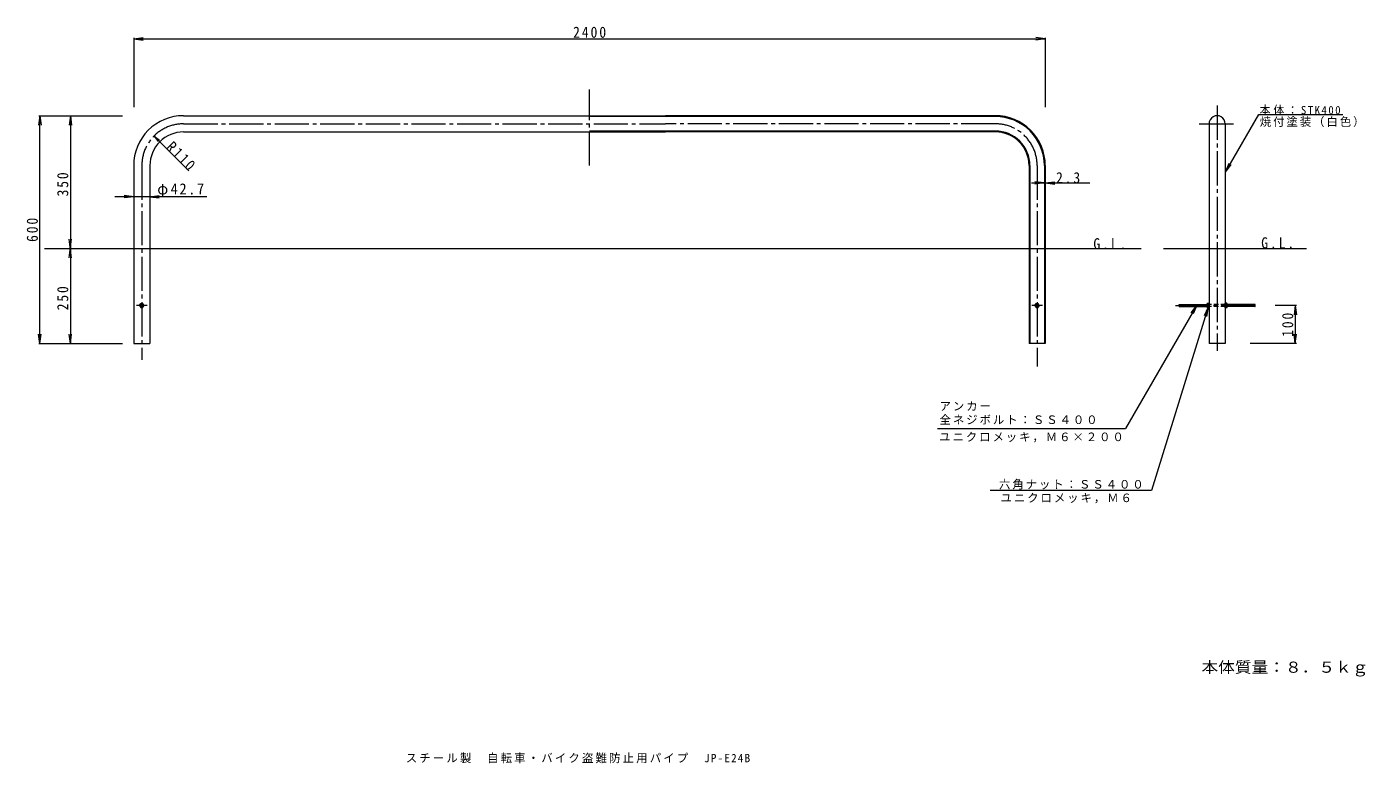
# Model space of a CAD drawing. Units: millimetres at full size, sheet at 1:10. Extents: x -1752 to 1772, y -1343 to 597.
import ezdxf
from ezdxf.enums import TextEntityAlignment as Align

# ---------------------------------------------------------------- set-up
doc = ezdxf.new("R2010")
doc.units = ezdxf.units.MM
doc.header["$LTSCALE"] = 10
for name, pattern in [('CHAIN2', [12, 9, -1, 1, -1]), ('DASHED1', [1.8, 1.2, -0.6]), ('DASHED2', [3, 2, -1])]:
    doc.linetypes.add(name, pattern=pattern)
for name, color, linetype, lineweight in [('A-0', 3, 'Continuous', 9), ('A-4', 7, 'Continuous', 9), ('A-5', 7, 'Continuous', 9), ('A-F', 7, 'Continuous', 9)]:
    doc.layers.add(name, color=color, linetype=linetype, lineweight=lineweight)
doc.layers.add('F-5', color=7, linetype='Continuous')
doc.styles.add('ＭＳ ゴシック', font='')
doc.styles.get('ＭＳ ゴシック').set_extended_font_data('MS Gothic')

msp = doc.modelspace()

# ---------------------------------------------------------------- linework, layer by layer
at = {"layer": 'A-0', "color": 4, "linetype": 'CHAIN2'}
for p, q in [((1382.36, 389.38), (1382.36, -256.39)), ((-1338.78, 341.53), (-70.13, 341.52)), ((798.52, 341.53), (-70.13, 341.52)), ((908.52, 231.53), (908.52, -298.07))]:
    msp.add_line(p, q, dxfattribs=at)
at = {"layer": 'A-0'}
for p, q in [((-1338.78, 362.88), (-70.13, 362.87)), ((798.52, 362.88), (-70.13, 362.87)), ((-1338.78, 320.18), (-70.13, 320.17)), ((798.52, 320.18), (-70.13, 320.17)), ((-1427.43, 231.53), (-1427.43, -237.13)), ((887.17, 231.53), (887.17, -237.12)), ((929.87, 231.53), (929.87, -237.12))]:
    msp.add_line(p, q, dxfattribs=at)
for centre, radius, start, end in [((-1338.78, 231.53), 131.35, 89.99974, 180), ((798.52, 231.53), 131.35, 0, 90.00026), ((1382.36, 341.53), 21.35, 0.0004, 180.0004), ((-1338.78, 231.53), 88.65, 89.99971, 180), ((798.52, 231.53), 88.65, 0, 90.00029)]:
    msp.add_arc(centre, radius, start, end, dxfattribs=at)
at = {"layer": 'A-0', "color": 4, "linetype": 'CHAIN2'}
for centre, start, end in [((-1338.78, 231.53), 89.99969, 180), ((798.52, 231.53), 0, 90.00031)]:
    msp.add_arc(centre, 110, start, end, dxfattribs=at)
at = {"layer": 'A-4'}
for p, q in [((-1717.19, 362.88), (-1720.46, 338.09)), ((-1720.19, 362.88), (-1636.91, 362.88)), ((-1717.19, -237.13), (-1717.19, 362.88)), ((-1717.19, 362.88), (-1713.93, 338.09)), ((-1717.19, -237.13), (-1720.46, -212.34)), ((-1720.19, -237.13), (-1636.91, -237.13)), ((-1717.19, -237.13), (-1713.93, -212.34))]:
    msp.add_line(p, q, dxfattribs=at)
at = {"layer": 'A-5'}
for p, q in [((-1470.13, 565.4), (-1445.35, 568.66)), ((-1470.13, 568.4), (-1470.13, 384.92)), ((-1470.13, 565.4), (-1445.35, 562.14)), ((-1470.13, 565.4), (929.87, 565.4)), ((929.87, 565.4), (905.08, 568.66)), ((929.87, 565.4), (905.08, 562.14)), ((929.87, 568.4), (929.87, 384.92)), ((-1636.91, 362.88), (-1640.17, 338.09)), ((-1639.91, 362.88), (-1499.31, 362.88)), ((-1636.91, 362.88), (-1636.91, -237.13)), ((-1636.91, 362.88), (-1633.64, 338.09)), ((1404.5, 214.33), (1492.13, 366.1)), ((1492.13, 366.1), (1713.7, 366.1)), ((1404.5, 214.33), (1414.07, 237.43)), ((1404.5, 214.33), (1419.72, 234.16)), ((-1470.13, 202.15), (-1470.13, 146.38)), ((-1427.43, 202.15), (-1427.43, 146.38)), ((893.81, 185.74), (1047.6, 185.74)), ((927.57, 185.74), (902.78, 189.01)), ((927.57, 185.74), (902.78, 182.48)), ((927.57, 188.74), (927.57, 151.37)), ((929.87, 185.74), (954.65, 189.01)), ((929.87, 188.74), (929.87, 151.37)), ((929.87, 185.74), (954.65, 182.48)), ((-1277.53, 149.38), (-1520.13, 149.38)), ((-1470.13, 149.38), (-1494.92, 152.64)), ((-1470.13, 149.38), (-1494.92, 146.12)), ((-1427.43, 149.38), (-1402.65, 152.64)), ((-1427.43, 149.38), (-1402.65, 146.12)), ((-1640.17, -11.91), (-1633.64, 37.66)), ((-1633.64, -11.91), (-1640.17, 37.66)), ((-1705.32, 12.88), (1182.52, 12.88)), ((1241.48, 12.88), (1617.9, 12.88)), ((-1454.53, -137.13), (-1451.65, -132.13)), ((-1451.65, -132.13), (-1445.92, -132.13)), ((-1443.03, -137.13), (-1445.92, -132.13)), ((-1443.03, -137.13), (-1445.92, -142.13)), ((1328.57, -136.32), (1140.91, -461.36)), ((1282.36, -134.66), (1356.01, -134.66)), ((1282.9, -140.12), (1282.36, -139.58)), ((1282.36, -139.58), (1356.01, -139.58)), ((1282.9, -140.12), (1356.01, -140.12)), ((1328.57, -136.32), (1313.35, -156.15)), ((1328.57, -136.32), (1319.01, -159.41)), ((1356.01, -141.43), (1356.01, -132.82)), ((1356.5, -131.37), (1361.01, -131.37)), ((1356.5, -134.26), (1361.01, -134.26)), ((1356.5, -139.99), (1361.01, -139.99)), ((1361.01, -142.87), (1361.01, -131.37)), ((1403.71, -142.87), (1403.71, -131.37)), ((1408.22, -131.37), (1403.71, -131.37)), ((1408.22, -134.26), (1403.71, -134.26)), ((1408.22, -139.99), (1403.71, -139.99)), ((1408.71, -141.43), (1408.71, -132.82)), ((1482.36, -139.58), (1408.71, -139.58)), ((1481.82, -140.12), (1408.71, -140.12)), ((1482.36, -134.66), (1481.82, -134.12)), ((1481.82, -140.12), (1482.36, -139.58)), ((1591.17, -137.12), (1535.53, -137.12)), ((1588.17, -137.12), (1584.91, -161.91)), ((1588.17, -137.12), (1588.17, -237.12)), ((1588.17, -137.12), (1591.44, -161.91)), ((1358.45, -141.64), (1209.93, -624.84)), ((1358.45, -141.64), (1348.05, -164.38)), ((1358.45, -141.64), (1354.29, -166.29)), ((1356.5, -142.87), (1361.01, -142.87)), ((1408.22, -142.87), (1403.71, -142.87)), ((-1636.91, -237.13), (-1640.17, -212.34)), ((-1639.91, -237.13), (-1499.31, -237.13)), ((-1636.91, -237.13), (-1633.64, -212.34)), ((1591.17, -237.12), (1469.03, -237.12)), ((1588.17, -237.12), (1584.91, -212.34)), ((1588.17, -237.12), (1591.44, -212.34)), ((646.33, -461.36), (1140.91, -461.36)), ((1209.93, -624.84), (784.68, -624.84))]:
    msp.add_line(p, q, dxfattribs=at)
at = {"layer": 'A-5', "color": 4, "linetype": 'CHAIN2'}
for p, q in [((-270.13, 231.53), (-270.13, 432.14)), ((1335.22, 341.53), (1428.04, 341.53)), ((-1448.78, 231.53), (-1448.78, -280.13)), ((-1434.75, -137.13), (-1462.5, -137.13)), ((922.55, -137.12), (894.8, -137.12)), ((1273.19, -137.12), (1492.02, -137.12))]:
    msp.add_line(p, q, dxfattribs=at)
at = {"layer": 'A-5', "color": 4}
for p, q in [((798.52, 360.58), (-270.13, 360.57)), ((798.52, 322.48), (-270.13, 322.47)), ((889.47, 231.53), (889.47, -237.12)), ((927.57, 231.53), (927.57, -237.12))]:
    msp.add_line(p, q, dxfattribs=at)
at = {"layer": 'A-5', "color": 3}
for p, q in [((1361.01, 341.53), (1361.01, -237.12)), ((-1470.13, 231.53), (-1470.13, -237.13)), ((-1470.13, -237.13), (-1427.43, -237.13)), ((929.87, -237.12), (887.17, -237.12))]:
    msp.add_line(p, q, dxfattribs=at)
at = {"layer": 'A-5', "linetype": 'DASHED2'}
for p, q in [((902.77, -137.12), (905.65, -132.12)), ((905.65, -132.12), (911.38, -132.12)), ((914.27, -137.12), (911.38, -132.12)), ((914.27, -137.12), (911.38, -142.12))]:
    msp.add_line(p, q, dxfattribs=at)
at = {"layer": 'A-5', "linetype": 'DASHED1'}
for p, q in [((1403.71, -134.12), (1361.01, -134.12)), ((1403.71, -140.12), (1361.01, -140.12))]:
    msp.add_line(p, q, dxfattribs=at)
at = {"layer": 'A-5', "color": 3}
msp.add_lwpolyline([(1403.71, 341.53), (1403.71, -237.12), (1361.01, -237.12)], dxfattribs=at)
at = {"layer": 'A-5'}
for points in [[(-1454.53, -137.13), (-1451.65, -142.13), (-1445.92, -142.13)], [(1282.36, -139.58), (1282.36, -134.66), (1282.9, -134.12)], [(1282.9, -140.12), (1282.9, -134.12), (1356.01, -134.12)], [(1481.82, -140.12), (1481.82, -134.12), (1408.71, -134.12)], [(1482.36, -139.58), (1482.36, -134.66), (1408.71, -134.66)]]:
    msp.add_lwpolyline(points, dxfattribs=at)
at = {"layer": 'A-5', "linetype": 'DASHED2'}
msp.add_lwpolyline([(902.77, -137.12), (905.65, -142.12), (911.38, -142.12)], dxfattribs=at)
at = {"layer": 'A-5'}
for centre, radius in [((-1448.76, -137.13), 5), ((-1448.78, -137.13), 3), ((-1448.78, -137.13), 2.46), ((908.52, -137.12), 3), ((908.52, -137.12), 2.46)]:
    msp.add_circle(centre, radius, dxfattribs=at)
at = {"layer": 'A-5', "linetype": 'DASHED2'}
msp.add_circle((908.54, -137.12), 5, dxfattribs=at)
at = {"layer": 'A-5', "color": 4}
msp.add_circle((908.52, -137.12), 4, dxfattribs=at)
for radius, end in [(129.05, 90.00026), (90.95, 90.00029)]:
    msp.add_arc((798.52, 231.53), radius, 0, end, dxfattribs=at)
at = {"layer": 'A-5'}
for centre, radius, start, end in [((1358.37, -132.82), 2.37, 142.44278, 217.55722), ((1364.6, -137.12), 8.6, 160.548, 199.452), ((1358.37, -141.43), 2.37, 142.44278, 217.55722), ((1406.34, -132.82), 2.37, 322.44278, 37.55722), ((1400.11, -137.12), 8.6, 340.548, 19.452), ((1406.34, -141.43), 2.37, 322.44278, 37.55722)]:
    msp.add_arc(centre, radius, start, end, dxfattribs=at)
at = {"layer": 'A-F'}
for p, q in [((-1416.56, 309.31), (-1402.28, 298.35)), ((-1416.56, 309.31), (-1405.61, 295.03)), ((-1325.06, 217.8), (-1416.56, 309.31)), ((-1427.43, 158.01), (-1427.43, 156.21))]:
    msp.add_line(p, q, dxfattribs=at)

# ---------------------------------------------------------------- texts
at = {"layer": 'A-4', "color": 2, "insert": (-1722.19, 30.37), "char_height": 29.33, "attachment_point": 7, "rotation": 90, "style": 'ＭＳ ゴシック'}
msp.add_mtext('\\T1.27;\\W0.9;600', dxfattribs=at)
at = {"layer": 'A-5', "color": 2, "style": 'ＭＳ ゴシック', "width": 1.1}
msp.add_text('本体質量：８．５ｋｇ', height=29.33, dxfattribs=at).set_placement((1341.09, -1113.36), align=Align.BOTTOM_LEFT)
at = {"layer": 'A-5', "color": 2, "char_height": 29.33, "attachment_point": 7, "style": 'ＭＳ ゴシック'}
for s, insert in [('\\T1.28;\\W0.9;2400', (-313.22, 567.69)), ('\\T1.27;\\W0.9;2.3', (958.23, 184.39)), ('\\T1.22;\\W0.95;φ42.7', (-1408.02, 147.46)), ('\\T1.28;\\W0.9;G.L.', (1056.59, 10.47)), ('\\T1.28;\\W0.9;G.L.', (1498.45, 12.81))]:
    msp.add_mtext(s, dxfattribs=dict(at, insert=insert))
at = {"layer": 'A-5', "char_height": 21.99, "attachment_point": 7, "style": 'ＭＳ ゴシック'}
for s, insert in [('\\T1.27;\\W0.95;本体：STK400', (1494.42, 364.09)), ('\\T1.17;焼付塗装（白色）', (1494.66, 332.93)), ('\\T1.17;アンカー', (651.58, -414.54)), ('\\T1.17;全ネジボルト：ＳＳ４００', (651.58, -450.85)), ('\\T1.17;ユニクロメッキ，Ｍ６×２００', (650.55, -497.72)), ('\\T1.17;六角ナット：ＳＳ４００', (808.12, -621.96)), ('\\T1.17;ユニクロメッキ，Ｍ６', (812.16, -658.32))]:
    msp.add_mtext(s, dxfattribs=dict(at, insert=insert))
at = {"layer": 'A-5', "color": 2, "char_height": 29.33, "attachment_point": 7, "rotation": 90, "style": 'ＭＳ ゴシック'}
for s, insert in [('\\T1.27;\\W0.9;350', (-1641.96, 150.14)), ('\\T1.27;\\W0.9;250', (-1641.96, -149.86)), ('\\T1.27;\\W0.9;100', (1583.17, -219.62))]:
    msp.add_mtext(s, dxfattribs=dict(at, insert=insert))
at = {"layer": 'A-F', "color": 2, "insert": (-1387.27, 277), "char_height": 29.33, "attachment_point": 7, "rotation": 315, "style": 'ＭＳ ゴシック'}
msp.add_mtext('\\T1.28;\\W0.9;R110', dxfattribs=at)
at = {"layer": 'F-5', "insert": (-753.93, -1342.91), "char_height": 21.99, "attachment_point": 7, "style": 'ＭＳ ゴシック'}
msp.add_mtext('\\T1.19;スチール製\u3000自転車・バイク盗難防止用パイプ\u3000JP-E24B', dxfattribs=at)

doc.saveas('drawing.dxf')
